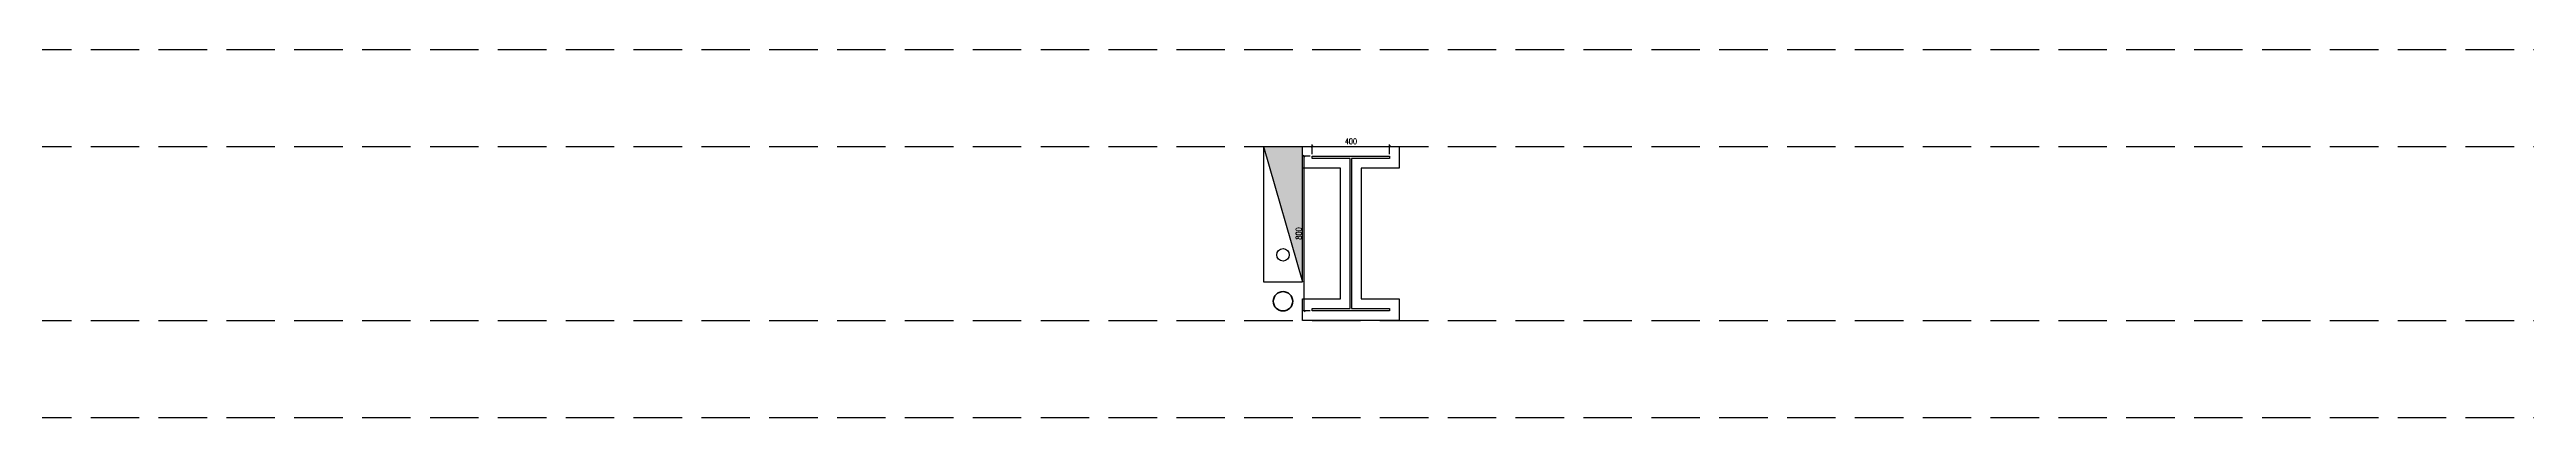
# Model space of a CAD drawing. Extents: x -474411 to 577939, y 0 to 1014176.
# Drawn here: x -153567 to -140790, y 583870 to 585770 of the extents above; entities that cross this region are included whole.
import ezdxf

# ---------------------------------------------------------------- set-up
doc = ezdxf.new("R2010")
doc.units = 0
doc.header["$LTSCALE"] = 1000
doc.header["$MEASUREMENT"] = 0
doc.linetypes.add('DASH', pattern=[0.35, 0.25, -0.1])
doc.layers.get('Defpoints').update_dxf_attribs({"color": 210})
for name, color, linetype in [('A-AXIS-DP', 126, 'Continuous'), ('A-HATCH-2', 251, 'Continuous'), ('A-WINDOW', 140, 'Continuous'), ('AS-COLN', 6, 'Continuous'), ('SB_ZF消火栓', 10, 'Continuous')]:
    doc.layers.add(name, color=color, linetype=linetype)
doc.layers.add('LG-ZF消防', color=1, linetype='Continuous', lineweight=60)
doc.styles.add('_TCH_DIM_T3', font='SIMPLEX', dxfattribs={"width": 0.705882, "bigfont": 'GBCBIG'})
doc.dimstyles.new('_TCH_ARCH&&10', dxfattribs={"dimtxt": 29.75, "dimasz": 10, "dimexe": 10, "dimexo": 10, "dimgap": 12.625, "dimtad": 1, "dimdec": 0, "dimzin": 0, "dimdsep": 46, "dimtxsty": '_TCH_DIM_T3', "dimblk": 'ARCHTICK', "dimcen": 0.09, "dimclrt": 7, "dimazin": 2, "dimtfac": 1, "dimtdec": 0, "dimtix": 1, "dimtmove": 2, "dimatfit": 3, "dimfxl": 0, "dimtolj": 1, "dimtzin": 0, "dimarcsym": 0})

# ---------------------------------------------------------------- blocks, each defined once
blk = doc.blocks.new('4324324')
at = {"layer": 'A-HATCH-2', "linetype": 'DASH'}
for p, q in [((-294754, 585770), (-128854, 585770)), ((-294754, 585270), (-128854, 585270)), ((-307354, 584370), (-128854, 584370)), ((-307354, 583870), (-128854, 583870))]:
    blk.add_line(p, q, dxfattribs=at)
blk = doc.blocks.new('_ArchTick')
at = {"color": 0, "linetype": 'ByBlock', "const_width": 0.4}
blk.add_lwpolyline([(-0.5, -0.5), (0.5, 0.5)], dxfattribs=at)
blk = doc.blocks.new('*D1213')
at = {"layer": 'A-AXIS-DP', "color": 0, "lineweight": -2}
for p, q in [((-147054, 585230), (-147054, 585279)), ((-147054, 585269), (-146654, 585269)), ((-146654, 585230), (-146654, 585279))]:
    blk.add_line(p, q, dxfattribs=at)
at = {"layer": 'Defpoints', "color": 0}
for p in [(-147054, 585220), (-146654, 585269), (-146654, 585220)]:
    blk.add_point(p, dxfattribs=at)
at = {"layer": 'A-AXIS-DP', "color": 0, "lineweight": -2, "xscale": 10, "yscale": 10, "zscale": 10, "rotation": 180}
blk.add_blockref('_ArchTick', (-147054, 585269), dxfattribs=at)
at = {"layer": 'A-AXIS-DP', "color": 0, "lineweight": -2, "xscale": 10, "yscale": 10, "zscale": 10}
blk.add_blockref('_ArchTick', (-146654, 585269), dxfattribs=at)
at = {"layer": 'A-AXIS-DP', "color": 7, "insert": (-146854, 585296), "char_height": 29.8, "attachment_point": 5, "style": '_TCH_DIM_T3'}
blk.add_mtext('\\A1;400', dxfattribs=at)
blk = doc.blocks.new('*D1214')
at = {"layer": 'A-AXIS-DP', "color": 0, "lineweight": -2}
for p, q in [((-147064, 585220), (-147105, 585220)), ((-147095, 584420), (-147095, 585220)), ((-147064, 584420), (-147105, 584420))]:
    blk.add_line(p, q, dxfattribs=at)
at = {"layer": 'Defpoints', "color": 0}
for p in [(-147095, 585220), (-147054, 585220), (-147054, 584420)]:
    blk.add_point(p, dxfattribs=at)
at = {"layer": 'A-AXIS-DP', "color": 0, "lineweight": -2, "xscale": 10, "yscale": 10, "zscale": 10}
for p, rotation in [((-147095, 585220), 90), ((-147095, 584420), 270)]:
    blk.add_blockref('_ArchTick', p, dxfattribs=dict(at, rotation=rotation))
at = {"layer": 'A-AXIS-DP', "color": 7, "insert": (-147123, 584820), "char_height": 29.8, "attachment_point": 5, "rotation": 90, "style": '_TCH_DIM_T3'}
blk.add_mtext('\\A1;800', dxfattribs=at)
blk = doc.blocks.new('234243242332')
at = {"layer": 'SB_ZF消火栓'}
blk.add_hatch(color=8, dxfattribs=at).paths.add_polyline_path([(-147104, 584570), (-147104, 585270), (-147304, 585270)])
at = {"layer": 'LG-ZF消防', "color": 8}
blk.add_circle((-147204, 584470), 50, dxfattribs=at)
at = {"layer": 'SB_ZF消火栓', "color": 8}
for p, q in [((-147304, 585270), (-147304, 584570)), ((-147304, 585270), (-147104, 585270)), ((-147304, 585270), (-147104, 584570)), ((-147104, 584570), (-147104, 585270)), ((-147304, 584570), (-147104, 584570))]:
    blk.add_line(p, q, dxfattribs=at)
blk.add_circle((-147204, 584710), 32.5, dxfattribs=at)
blk = doc.blocks.new('42343')
at = {"layer": 'A-HATCH-2', "color": 8}
blk.add_lwpolyline([(-147104.2, 585270), (-146604.2, 585270), (-146604.2, 585158), (-146800.2, 585158), (-146800.2, 584482), (-146604.2, 584482), (-146604.2, 584370), (-147104.2, 584370), (-147104.2, 584482), (-146908.2, 584482), (-146908.2, 585158), (-147104.2, 585158)], close=True, dxfattribs=at)
at = {"layer": 'AS-COLN', "color": 8}
blk.add_lwpolyline([(-147054.2, 585220), (-146654.2, 585220), (-146654.2, 585208), (-146850.2, 585208), (-146850.2, 584432), (-146654.2, 584432), (-146654.2, 584420), (-147054.2, 584420), (-147054.2, 584432), (-146858.2, 584432), (-146858.2, 585208), (-147054.2, 585208)], close=True, dxfattribs=at)
at = {"layer": 'A-AXIS-DP', "color": 8}
for p1, p2, distance, picture, middle in [((-147054.2, 585220), (-146654.2, 585220), 48.8, '*D1213', (-146854.2, 585296.2)), ((-147054.2, 584420), (-147054.2, 585220), 41.3, '*D1214', (-147122.9, 584820))]:
    dim = blk.add_aligned_dim(p1=p1, p2=p2, distance=distance, dimstyle='_TCH_ARCH&&10', dxfattribs=at)
    dim.commit()
    dim.dimension.update_dxf_attribs({"geometry": picture, "text_midpoint": middle})

msp = doc.modelspace()

# ---------------------------------------------------------------- block references
at = {"layer": 'A-WINDOW', "color": 8}
for name in ['42343', '4324324']:
    msp.add_blockref(name, (0, 0), dxfattribs=at)
at = {"layer": 'SB_ZF消火栓', "color": 8, "linetype": 'Continuous'}
msp.add_blockref('234243242332', (0, 0), dxfattribs=at)

doc.saveas('drawing.dxf')
